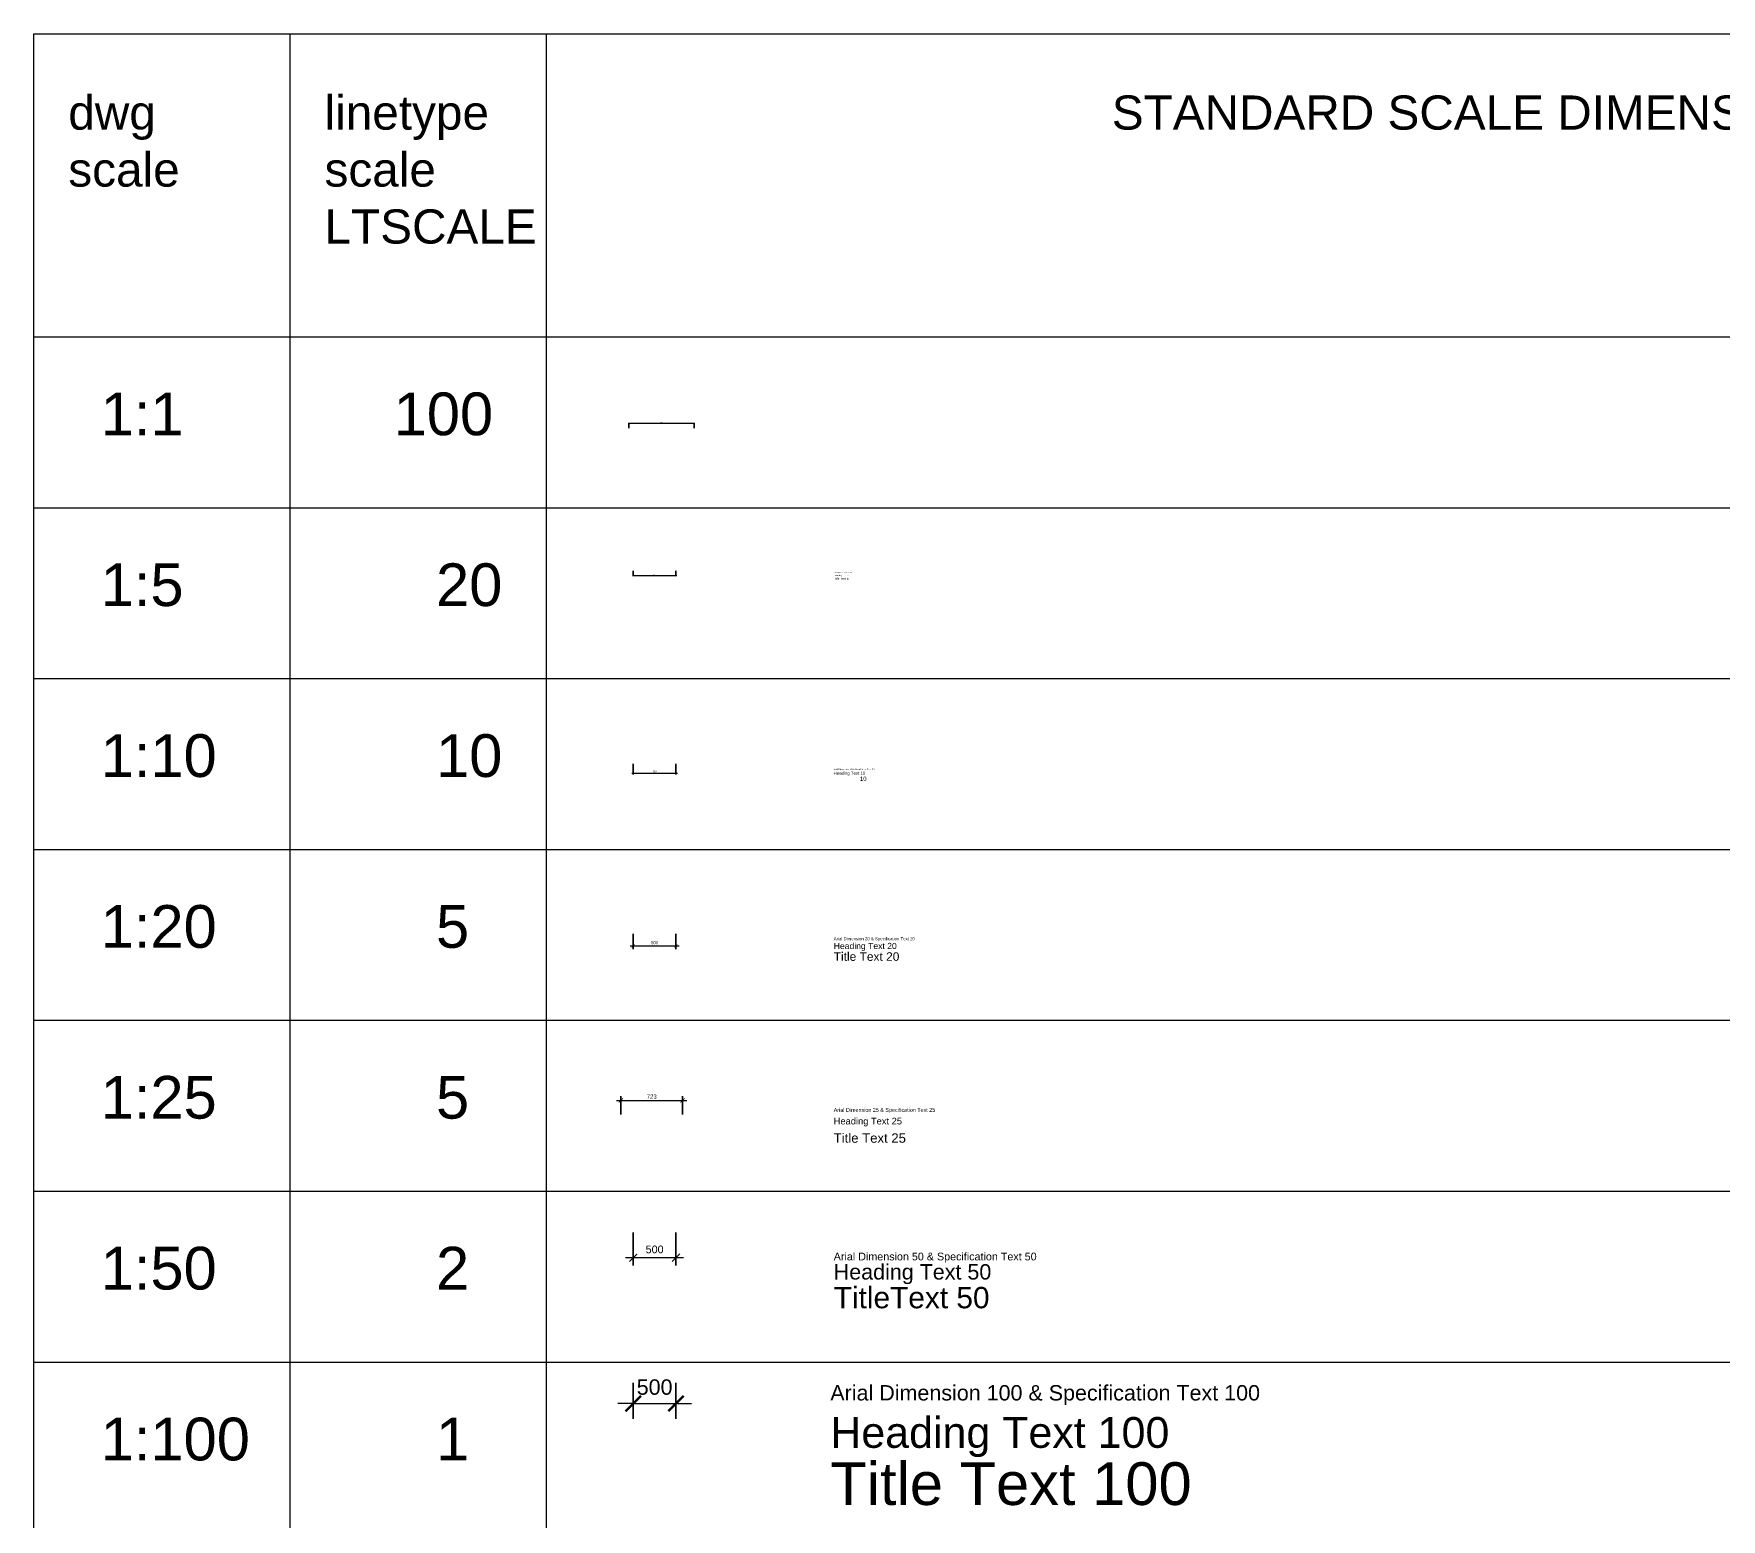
# Model space of a CAD drawing. Header units: millimetres. Extents: x -176873 to 104254, y -63587 to 101719.
# Drawn here: x -89159 to -69400, y 32558 to 49946 of the extents above; entities that cross this region are included whole.
import ezdxf

# ---------------------------------------------------------------- set-up
doc = ezdxf.new("R2010")
doc.units = ezdxf.units.MM
doc.layers.get('Defpoints').update_dxf_attribs({"lineweight": 5})
for name, color, linetype, lineweight in [('a-Dimension 1', 3, 'Continuous', 5), ('a-Dimension 10', 3, 'Continuous', 5), ('a-Dimension 100', 3, 'Continuous', 5), ('a-Dimension 20', 3, 'Continuous', 5), ('a-Dimension 25', 3, 'Continuous', 5), ('a-Dimension 5', 3, 'Continuous', 5), ('a-Dimension 50', 3, 'Continuous', 5), ('a-Hatch', 8, 'Continuous', 5), ('a-Text', 7, 'Continuous', 5)]:
    doc.layers.add(name, color=color, linetype=linetype, lineweight=lineweight)
doc.styles.add('ARIAL', font='Arial.ttf')
doc.styles.add('Arial 1', font='Arial.ttf', dxfattribs={"height": 2.5})
doc.styles.add('Arial 10', font='Arial.ttf', dxfattribs={"height": 18})
doc.styles.add('Arial 100', font='Arial.ttf', dxfattribs={"height": 180})
doc.styles.add('Arial 5', font='Arial.ttf', dxfattribs={"height": 9})
doc.styles.add('Arial 50', font='Arial.ttf', dxfattribs={"height": 90})
doc.styles.add('Arial2', font='Arial.ttf', dxfattribs={"height": 36})
doc.styles.add('ARIAL24', font='Arial.ttf', dxfattribs={"height": 50})
doc.styles.get("Standard").update_dxf_attribs({"font": 'txt.shx'})
doc.dimstyles.new('Arial Dimension 1', dxfattribs={"dimtxt": 2, "dimasz": 2.5, "dimexe": 2.5, "dimexo": 1, "dimgap": 5, "dimtad": 1, "dimdec": 0, "dimzin": 0, "dimdsep": 46, "dimtxsty": 'Arial 5', "dimblk": 'ARCHTICK', "dimcen": 0, "dimdle": 2.5, "dimclrd": 256, "dimclre": 256, "dimclrt": 7, "dimadec": 0, "dimazin": 0, "dimtfac": 1, "dimtdec": 0, "dimtix": 1, "dimtmove": 1, "dimatfit": 3, "dimldrblk": 'OPEN30', "dimfxl": 1, "dimtolj": 1, "dimtzin": 0, "dimlwd": -1, "dimarcsym": 0})
doc.dimstyles.new('Arial Dimension 10', dxfattribs={"dimtxt": 18, "dimasz": 18, "dimexe": 18, "dimexo": 0, "dimgap": 10, "dimtad": 1, "dimdec": 0, "dimzin": 0, "dimdsep": 46, "dimtxsty": 'Arial 10', "dimblk": 'ARCHTICK', "dimcen": 0, "dimdle": 18, "dimclrd": 256, "dimclre": 256, "dimclrt": 7, "dimadec": 0, "dimazin": 0, "dimtfac": 1, "dimtdec": 0, "dimtix": 1, "dimtmove": 1, "dimatfit": 3, "dimldrblk": 'OPEN30', "dimfxl": 1, "dimtolj": 1, "dimtzin": 0, "dimlwd": -1, "dimarcsym": 0})
doc.dimstyles.new('Arial Dimension 100', dxfattribs={"dimtxt": 180, "dimasz": 180, "dimexe": 180, "dimexo": 0, "dimgap": 100, "dimtad": 1, "dimdec": 0, "dimzin": 0, "dimdsep": 46, "dimtxsty": 'Arial 100', "dimblk": 'ARCHTICK', "dimcen": 0, "dimdle": 180, "dimclrd": 256, "dimclre": 256, "dimclrt": 7, "dimadec": 0, "dimazin": 0, "dimtfac": 1, "dimtdec": 0, "dimtix": 1, "dimtmove": 1, "dimatfit": 3, "dimldrblk": 'OPEN30', "dimfxl": 1, "dimtolj": 1, "dimtzin": 0, "dimlwd": -1, "dimarcsym": 0})
doc.dimstyles.new('Arial Dimension 20', dxfattribs={"dimtxt": 36, "dimasz": 36, "dimexe": 36, "dimexo": 0, "dimgap": 20, "dimtad": 1, "dimdec": 0, "dimzin": 0, "dimdsep": 46, "dimtxsty": 'Arial2', "dimblk": 'ARCHTICK', "dimcen": 0, "dimdle": 36, "dimclrd": 256, "dimclre": 256, "dimclrt": 7, "dimadec": 0, "dimazin": 0, "dimtfac": 1, "dimtdec": 0, "dimtix": 1, "dimtmove": 1, "dimatfit": 3, "dimldrblk": 'OPEN30', "dimfxl": 1, "dimtolj": 1, "dimtzin": 0, "dimlwd": -1, "dimarcsym": 0})
doc.dimstyles.new('Arial Dimension 25', dxfattribs={"dimtxt": 50, "dimasz": 50, "dimexe": 50, "dimexo": 8, "dimgap": 20, "dimtad": 1, "dimdec": 0, "dimzin": 0, "dimdsep": 46, "dimtxsty": 'ARIAL24', "dimblk": 'ARCHTICK', "dimcen": 0, "dimdle": 50, "dimclrd": 256, "dimclre": 256, "dimclrt": 7, "dimadec": 0, "dimazin": 0, "dimtfac": 1, "dimtdec": 0, "dimtix": 1, "dimtofl": 0, "dimtmove": 1, "dimatfit": 3, "dimldrblk": 'OPEN30', "dimfxl": 1, "dimtolj": 1, "dimtzin": 0, "dimlwd": -1, "dimarcsym": 0})
doc.dimstyles.new('Arial Dimension 5', dxfattribs={"dimtxt": 9, "dimasz": 9, "dimexe": 9, "dimexo": 0, "dimgap": 5, "dimtad": 1, "dimdec": 0, "dimzin": 0, "dimdsep": 46, "dimtxsty": 'Arial 5', "dimblk": 'ARCHTICK', "dimcen": 0, "dimdle": 9, "dimclrd": 256, "dimclre": 256, "dimclrt": 7, "dimadec": 0, "dimazin": 0, "dimtfac": 1, "dimtdec": 0, "dimtix": 1, "dimtmove": 1, "dimatfit": 3, "dimldrblk": 'OPEN30', "dimfxl": 1, "dimtolj": 1, "dimtzin": 0, "dimlwd": -1, "dimarcsym": 0})
doc.dimstyles.new('Arial Dimension 50', dxfattribs={"dimtxt": 90, "dimasz": 90, "dimexe": 90, "dimexo": 0, "dimgap": 50, "dimtad": 1, "dimdec": 0, "dimzin": 0, "dimdsep": 46, "dimtxsty": 'Arial 50', "dimblk": 'ARCHTICK', "dimcen": 0, "dimdle": 90, "dimclrd": 256, "dimclre": 256, "dimclrt": 7, "dimadec": 0, "dimazin": 0, "dimtfac": 1, "dimtdec": 0, "dimtix": 1, "dimtmove": 1, "dimatfit": 3, "dimldrblk": 'OPEN30', "dimfxl": 1, "dimtolj": 1, "dimtzin": 0, "dimlwd": -1, "dimarcsym": 0})

# ---------------------------------------------------------------- blocks, each defined once
blk = doc.blocks.new('_ArchTick')
at = {"layer": 'a-Dimension 10', "color": 0, "const_width": 0.15}
blk.add_lwpolyline([(-0.5, -0.5), (0.5, 0.5)], dxfattribs=at)
blk = doc.blocks.new('*D25')
at = {"layer": 'a-Dimension 5', "transparency": 16777216}
blk.add_line((-82148, 43606), (-81630, 43606), dxfattribs=at)
at = {"layer": 'a-Dimension 5', "lineweight": -2, "transparency": 16777216}
for p, q in [((-82139, 43661), (-82139, 43597)), ((-81639, 43661), (-81639, 43597))]:
    blk.add_line(p, q, dxfattribs=at)
at = {"layer": 'Defpoints', "color": 0, "transparency": 16777216}
for p in [(-82139, 43661), (-81639, 43661), (-81639, 43606)]:
    blk.add_point(p, dxfattribs=at)
at = {"layer": 'a-Dimension 5', "transparency": 16777216, "xscale": 9, "yscale": 9, "zscale": 9, "rotation": 180}
blk.add_blockref('_ArchTick', (-82139, 43606), dxfattribs=at)
at = {"layer": 'a-Dimension 5', "transparency": 16777216, "xscale": 9, "yscale": 9, "zscale": 9}
blk.add_blockref('_ArchTick', (-81639, 43606), dxfattribs=at)
at = {"layer": 'a-Dimension 5', "color": 7, "transparency": 16777216, "insert": (-81889, 43615), "char_height": 9, "attachment_point": 5, "style": 'Arial 5'}
blk.add_mtext('\\A1;500', dxfattribs=at)
blk = doc.blocks.new('_Open30')
at = {"layer": 'a-Hatch', "color": 0, "lineweight": -2}
for p, q in [((-1, 0.27), (0, 0)), ((0, 0), (-1, -0.27)), ((0, 0), (-1, 0))]:
    blk.add_line(p, q, dxfattribs=at)
blk = doc.blocks.new('*D26')
at = {"layer": 'a-Dimension 20', "lineweight": -2, "transparency": 16777216}
for p, q in [((-82139, 39410), (-82139, 39232)), ((-81639, 39410), (-81639, 39232))]:
    blk.add_line(p, q, dxfattribs=at)
at = {"layer": 'a-Dimension 20', "transparency": 16777216}
blk.add_line((-82175, 39268), (-81603, 39268), dxfattribs=at)
at = {"layer": 'Defpoints', "color": 0, "transparency": 16777216}
for p in [(-82139, 39410), (-81639, 39410), (-81639, 39268)]:
    blk.add_point(p, dxfattribs=at)
at = {"layer": 'a-Dimension 20', "transparency": 16777216, "xscale": 36, "yscale": 36, "zscale": 36, "rotation": 180}
blk.add_blockref('_ArchTick', (-82139, 39268), dxfattribs=at)
at = {"layer": 'a-Dimension 20', "transparency": 16777216, "xscale": 36, "yscale": 36, "zscale": 36}
blk.add_blockref('_ArchTick', (-81639, 39268), dxfattribs=at)
at = {"layer": 'a-Dimension 20', "color": 7, "transparency": 16777216, "insert": (-81889, 39307), "char_height": 36, "attachment_point": 5, "style": 'Arial2'}
blk.add_mtext('\\A1;500', dxfattribs=at)
blk = doc.blocks.new('*D27')
at = {"layer": 'a-Dimension 10', "lineweight": -2, "transparency": 16777216}
for p, q in [((-82139, 41401), (-82139, 41274)), ((-81639, 41401), (-81639, 41274))]:
    blk.add_line(p, q, dxfattribs=at)
at = {"layer": 'a-Dimension 10', "transparency": 16777216}
blk.add_line((-82157, 41292), (-81621, 41292), dxfattribs=at)
at = {"layer": 'Defpoints', "color": 0, "transparency": 16777216}
for p in [(-82139, 41401), (-81639, 41401), (-81639, 41292)]:
    blk.add_point(p, dxfattribs=at)
at = {"layer": 'a-Dimension 10', "transparency": 16777216, "xscale": 18, "yscale": 18, "zscale": 18, "rotation": 180}
blk.add_blockref('_ArchTick', (-82139, 41292), dxfattribs=at)
at = {"layer": 'a-Dimension 10', "transparency": 16777216, "xscale": 18, "yscale": 18, "zscale": 18}
blk.add_blockref('_ArchTick', (-81639, 41292), dxfattribs=at)
at = {"layer": 'a-Dimension 10', "color": 7, "transparency": 16777216, "insert": (-81889, 41311), "char_height": 18, "attachment_point": 5, "style": 'Arial 10'}
blk.add_mtext('\\A1;500', dxfattribs=at)
blk = doc.blocks.new('*D28')
at = {"layer": 'a-Dimension 50', "lineweight": -2, "transparency": 16777216}
for p, q in [((-82139, 35916), (-82139, 35530)), ((-81639, 35916), (-81639, 35530))]:
    blk.add_line(p, q, dxfattribs=at)
at = {"layer": 'a-Dimension 50', "transparency": 16777216}
blk.add_line((-82229, 35620), (-81549, 35620), dxfattribs=at)
at = {"layer": 'Defpoints', "color": 0, "transparency": 16777216}
for p in [(-82139, 35916), (-81639, 35916), (-81639, 35620)]:
    blk.add_point(p, dxfattribs=at)
at = {"layer": 'a-Dimension 50', "transparency": 16777216, "xscale": 90, "yscale": 90, "zscale": 90, "rotation": 180}
blk.add_blockref('_ArchTick', (-82139, 35620), dxfattribs=at)
at = {"layer": 'a-Dimension 50', "transparency": 16777216, "xscale": 90, "yscale": 90, "zscale": 90}
blk.add_blockref('_ArchTick', (-81639, 35620), dxfattribs=at)
at = {"layer": 'a-Dimension 50', "color": 7, "transparency": 16777216, "insert": (-81889, 35716), "char_height": 90, "attachment_point": 5, "style": 'Arial 50'}
blk.add_mtext('\\A1;500', dxfattribs=at)
blk = doc.blocks.new('*D19')
at = {"layer": 'a-Dimension 100', "lineweight": -2, "transparency": 16777216}
for p, q in [((-82139, 34153), (-82139, 33732)), ((-81639, 34153), (-81639, 33732))]:
    blk.add_line(p, q, dxfattribs=at)
at = {"layer": 'a-Dimension 100', "transparency": 16777216}
for p, q in [((-82139, 33912), (-82319, 33912)), ((-82139, 33912), (-81639, 33912)), ((-81639, 33912), (-81459, 33912))]:
    blk.add_line(p, q, dxfattribs=at)
at = {"layer": 'Defpoints', "color": 0, "transparency": 16777216}
for p in [(-82139, 34153), (-81639, 34153), (-81639, 33912)]:
    blk.add_point(p, dxfattribs=at)
at = {"layer": 'a-Dimension 100', "transparency": 16777216, "xscale": 180, "yscale": 180, "zscale": 180}
blk.add_blockref('_ArchTick', (-82139, 33912), dxfattribs=at)
at = {"layer": 'a-Dimension 100', "transparency": 16777216, "xscale": 180, "yscale": 180, "zscale": 180, "rotation": 180}
blk.add_blockref('_ArchTick', (-81639, 33912), dxfattribs=at)
at = {"layer": 'a-Dimension 100', "color": 7, "transparency": 16777216, "insert": (-81889, 34104), "char_height": 180, "attachment_point": 5, "style": 'Arial 100'}
blk.add_mtext('\\A1;500', dxfattribs=at)
blk = doc.blocks.new('*D22')
at = {"layer": 'a-Dimension 25', "transparency": 16777216}
blk.add_line((-82334, 37461), (-81511, 37461), dxfattribs=at)
at = {"layer": 'a-Dimension 25', "lineweight": -2, "transparency": 16777216}
for p, q in [((-82284, 37297), (-82284, 37511)), ((-81561, 37297), (-81561, 37511))]:
    blk.add_line(p, q, dxfattribs=at)
at = {"layer": 'Defpoints', "color": 0, "transparency": 16777216}
for p in [(-81561, 37461), (-82284, 37289), (-81561, 37289)]:
    blk.add_point(p, dxfattribs=at)
at = {"layer": 'a-Dimension 25', "transparency": 16777216, "xscale": 50, "yscale": 50, "zscale": 50, "rotation": 180}
blk.add_blockref('_ArchTick', (-82284, 37461), dxfattribs=at)
at = {"layer": 'a-Dimension 25', "transparency": 16777216, "xscale": 50, "yscale": 50, "zscale": 50}
blk.add_blockref('_ArchTick', (-81561, 37461), dxfattribs=at)
at = {"layer": 'a-Dimension 25', "color": 7, "transparency": 16777216, "insert": (-81923, 37506), "char_height": 50, "attachment_point": 5, "style": 'ARIAL24'}
blk.add_mtext('\\A1;723', dxfattribs=at)
blk = doc.blocks.new('*D23')
at = {"layer": 'a-Dimension 1', "transparency": 16777216}
blk.add_line((-82194, 45387), (-81424, 45387), dxfattribs=at)
at = {"layer": 'a-Dimension 1', "lineweight": -2, "transparency": 16777216}
for p, q in [((-82191, 45331), (-82191, 45389)), ((-81427, 45331), (-81427, 45389))]:
    blk.add_line(p, q, dxfattribs=at)
at = {"layer": 'Defpoints', "color": 0, "transparency": 16777216}
for p in [(-82191, 45330), (-81427, 45387), (-81427, 45330)]:
    blk.add_point(p, dxfattribs=at)
at = {"layer": 'a-Dimension 1', "transparency": 16777216, "xscale": 2.5, "yscale": 2.5, "zscale": 2.5, "rotation": 180}
blk.add_blockref('_ArchTick', (-82191, 45387), dxfattribs=at)
at = {"layer": 'a-Dimension 1', "transparency": 16777216, "xscale": 2.5, "yscale": 2.5, "zscale": 2.5}
blk.add_blockref('_ArchTick', (-81427, 45387), dxfattribs=at)
at = {"layer": 'a-Dimension 1', "color": 7, "transparency": 16777216, "insert": (-81809, 45393), "char_height": 2, "attachment_point": 5, "style": 'Arial 5'}
blk.add_mtext('\\A1;765', dxfattribs=at)
blk = doc.blocks.new('*D47')
at = {"layer": 'a-Dimension 5', "transparency": 16777216}
blk.add_line((-82148, 43606), (-81630, 43606), dxfattribs=at)
at = {"layer": 'a-Dimension 5', "lineweight": -2, "transparency": 16777216}
for p, q in [((-82139, 43661), (-82139, 43597)), ((-81639, 43661), (-81639, 43597))]:
    blk.add_line(p, q, dxfattribs=at)
at = {"layer": 'Defpoints', "color": 0, "transparency": 16777216}
for p in [(-82139, 43661), (-81639, 43661), (-81639, 43606)]:
    blk.add_point(p, dxfattribs=at)
at = {"layer": 'a-Dimension 5', "transparency": 16777216, "xscale": 9, "yscale": 9, "zscale": 9, "rotation": 180}
blk.add_blockref('_ArchTick', (-82139, 43606), dxfattribs=at)
at = {"layer": 'a-Dimension 5', "transparency": 16777216, "xscale": 9, "yscale": 9, "zscale": 9}
blk.add_blockref('_ArchTick', (-81639, 43606), dxfattribs=at)
at = {"layer": 'a-Dimension 5', "color": 7, "transparency": 16777216, "insert": (-81889, 43615), "char_height": 9, "attachment_point": 5, "style": 'Arial 5'}
blk.add_mtext('\\A1;500', dxfattribs=at)
blk = doc.blocks.new('*D48')
at = {"layer": 'a-Dimension 20', "lineweight": -2, "transparency": 16777216}
for p, q in [((-82139, 39410), (-82139, 39232)), ((-81639, 39410), (-81639, 39232))]:
    blk.add_line(p, q, dxfattribs=at)
at = {"layer": 'a-Dimension 20', "transparency": 16777216}
blk.add_line((-82175, 39268), (-81603, 39268), dxfattribs=at)
at = {"layer": 'Defpoints', "color": 0, "transparency": 16777216}
for p in [(-82139, 39410), (-81639, 39410), (-81639, 39268)]:
    blk.add_point(p, dxfattribs=at)
at = {"layer": 'a-Dimension 20', "transparency": 16777216, "xscale": 36, "yscale": 36, "zscale": 36, "rotation": 180}
blk.add_blockref('_ArchTick', (-82139, 39268), dxfattribs=at)
at = {"layer": 'a-Dimension 20', "transparency": 16777216, "xscale": 36, "yscale": 36, "zscale": 36}
blk.add_blockref('_ArchTick', (-81639, 39268), dxfattribs=at)
at = {"layer": 'a-Dimension 20', "color": 7, "transparency": 16777216, "insert": (-81889, 39307), "char_height": 36, "attachment_point": 5, "style": 'Arial2'}
blk.add_mtext('\\A1;500', dxfattribs=at)
blk = doc.blocks.new('*D49')
at = {"layer": 'a-Dimension 10', "lineweight": -2, "transparency": 16777216}
for p, q in [((-82139, 41401), (-82139, 41274)), ((-81639, 41401), (-81639, 41274))]:
    blk.add_line(p, q, dxfattribs=at)
at = {"layer": 'a-Dimension 10', "transparency": 16777216}
blk.add_line((-82157, 41292), (-81621, 41292), dxfattribs=at)
at = {"layer": 'Defpoints', "color": 0, "transparency": 16777216}
for p in [(-82139, 41401), (-81639, 41401), (-81639, 41292)]:
    blk.add_point(p, dxfattribs=at)
at = {"layer": 'a-Dimension 10', "transparency": 16777216, "xscale": 18, "yscale": 18, "zscale": 18, "rotation": 180}
blk.add_blockref('_ArchTick', (-82139, 41292), dxfattribs=at)
at = {"layer": 'a-Dimension 10', "transparency": 16777216, "xscale": 18, "yscale": 18, "zscale": 18}
blk.add_blockref('_ArchTick', (-81639, 41292), dxfattribs=at)
at = {"layer": 'a-Dimension 10', "color": 7, "transparency": 16777216, "insert": (-81889, 41311), "char_height": 18, "attachment_point": 5, "style": 'Arial 10'}
blk.add_mtext('\\A1;500', dxfattribs=at)
blk = doc.blocks.new('*D50')
at = {"layer": 'a-Dimension 50', "lineweight": -2, "transparency": 16777216}
for p, q in [((-82139, 35916), (-82139, 35530)), ((-81639, 35916), (-81639, 35530))]:
    blk.add_line(p, q, dxfattribs=at)
at = {"layer": 'a-Dimension 50', "transparency": 16777216}
blk.add_line((-82229, 35620), (-81549, 35620), dxfattribs=at)
at = {"layer": 'Defpoints', "color": 0, "transparency": 16777216}
for p in [(-82139, 35916), (-81639, 35916), (-81639, 35620)]:
    blk.add_point(p, dxfattribs=at)
at = {"layer": 'a-Dimension 50', "transparency": 16777216, "xscale": 90, "yscale": 90, "zscale": 90, "rotation": 180}
blk.add_blockref('_ArchTick', (-82139, 35620), dxfattribs=at)
at = {"layer": 'a-Dimension 50', "transparency": 16777216, "xscale": 90, "yscale": 90, "zscale": 90}
blk.add_blockref('_ArchTick', (-81639, 35620), dxfattribs=at)
at = {"layer": 'a-Dimension 50', "color": 7, "transparency": 16777216, "insert": (-81889, 35716), "char_height": 90, "attachment_point": 5, "style": 'Arial 50'}
blk.add_mtext('\\A1;500', dxfattribs=at)
blk = doc.blocks.new('*D42')
at = {"layer": 'a-Dimension 100', "lineweight": -2, "transparency": 16777216}
for p, q in [((-82139, 34153), (-82139, 33732)), ((-81639, 34153), (-81639, 33732))]:
    blk.add_line(p, q, dxfattribs=at)
at = {"layer": 'a-Dimension 100', "transparency": 16777216}
for p, q in [((-82139, 33912), (-82319, 33912)), ((-82139, 33912), (-81639, 33912)), ((-81639, 33912), (-81459, 33912))]:
    blk.add_line(p, q, dxfattribs=at)
at = {"layer": 'Defpoints', "color": 0, "transparency": 16777216}
for p in [(-82139, 34153), (-81639, 34153), (-81639, 33912)]:
    blk.add_point(p, dxfattribs=at)
at = {"layer": 'a-Dimension 100', "transparency": 16777216, "xscale": 180, "yscale": 180, "zscale": 180}
blk.add_blockref('_ArchTick', (-82139, 33912), dxfattribs=at)
at = {"layer": 'a-Dimension 100', "transparency": 16777216, "xscale": 180, "yscale": 180, "zscale": 180, "rotation": 180}
blk.add_blockref('_ArchTick', (-81639, 33912), dxfattribs=at)
at = {"layer": 'a-Dimension 100', "color": 7, "transparency": 16777216, "insert": (-81889, 34104), "char_height": 180, "attachment_point": 5, "style": 'Arial 100'}
blk.add_mtext('\\A1;500', dxfattribs=at)
blk = doc.blocks.new('*D45')
at = {"layer": 'a-Dimension 25', "transparency": 16777216}
blk.add_line((-82334, 37461), (-81511, 37461), dxfattribs=at)
at = {"layer": 'a-Dimension 25', "lineweight": -2, "transparency": 16777216}
for p, q in [((-82284, 37297), (-82284, 37511)), ((-81561, 37297), (-81561, 37511))]:
    blk.add_line(p, q, dxfattribs=at)
at = {"layer": 'Defpoints', "color": 0, "transparency": 16777216}
for p in [(-81561, 37461), (-82284, 37289), (-81561, 37289)]:
    blk.add_point(p, dxfattribs=at)
at = {"layer": 'a-Dimension 25', "transparency": 16777216, "xscale": 50, "yscale": 50, "zscale": 50, "rotation": 180}
blk.add_blockref('_ArchTick', (-82284, 37461), dxfattribs=at)
at = {"layer": 'a-Dimension 25', "transparency": 16777216, "xscale": 50, "yscale": 50, "zscale": 50}
blk.add_blockref('_ArchTick', (-81561, 37461), dxfattribs=at)
at = {"layer": 'a-Dimension 25', "color": 7, "transparency": 16777216, "insert": (-81923, 37506), "char_height": 50, "attachment_point": 5, "style": 'ARIAL24'}
blk.add_mtext('\\A1;723', dxfattribs=at)
blk = doc.blocks.new('*D46')
at = {"layer": 'a-Dimension 1', "transparency": 16777216}
blk.add_line((-82194, 45387), (-81424, 45387), dxfattribs=at)
at = {"layer": 'a-Dimension 1', "lineweight": -2, "transparency": 16777216}
for p, q in [((-82191, 45331), (-82191, 45389)), ((-81427, 45331), (-81427, 45389))]:
    blk.add_line(p, q, dxfattribs=at)
at = {"layer": 'Defpoints', "color": 0, "transparency": 16777216}
for p in [(-82191, 45330), (-81427, 45387), (-81427, 45330)]:
    blk.add_point(p, dxfattribs=at)
at = {"layer": 'a-Dimension 1', "transparency": 16777216, "xscale": 2.5, "yscale": 2.5, "zscale": 2.5, "rotation": 180}
blk.add_blockref('_ArchTick', (-82191, 45387), dxfattribs=at)
at = {"layer": 'a-Dimension 1', "transparency": 16777216, "xscale": 2.5, "yscale": 2.5, "zscale": 2.5}
blk.add_blockref('_ArchTick', (-81427, 45387), dxfattribs=at)
at = {"layer": 'a-Dimension 1', "color": 7, "transparency": 16777216, "insert": (-81809, 45396), "char_height": 9, "attachment_point": 5, "style": 'Arial 5'}
blk.add_mtext('\\A1;765', dxfattribs=at)

msp = doc.modelspace()

# ---------------------------------------------------------------- linework, layer by layer
at = {"layer": 'a-Dimension 100'}
for p, q in [((-86158.6, 49946.2), (-86158.6, 16398.1)), ((-86158.6, 49946.2), (-86158.6, 16398.1)), ((-83158.6, 49946.2), (-83158.6, 16398.1)), ((-83158.6, 49946.2), (-83158.6, 16398.1)), ((-89158.6, 46398.1), (-54252.1, 46398.1)), ((-89158.6, 46398.1), (-54252.1, 46398.1)), ((-89158.6, 44398.1), (-54252.1, 44398.1)), ((-89158.6, 44398.1), (-54252.1, 44398.1)), ((-89158.6, 42398.1), (-54252.1, 42398.1)), ((-89158.6, 42398.1), (-54252.1, 42398.1)), ((-89158.6, 40398.1), (-54252.1, 40398.1)), ((-89158.6, 40398.1), (-54252.1, 40398.1)), ((-89158.6, 38398.1), (-54252.1, 38398.1)), ((-89158.6, 38398.1), (-54252.1, 38398.1)), ((-89158.6, 36398.1), (-54252.1, 36398.1)), ((-89158.6, 36398.1), (-54252.1, 36398.1)), ((-89158.6, 34398.1), (-54252.1, 34398.1)), ((-89158.6, 34398.1), (-54252.1, 34398.1))]:
    msp.add_line(p, q, dxfattribs=at)
msp.add_lwpolyline([(-89158.6, 49946.2), (-54252.1, 49946.2), (-54252.1, 16398.1), (-89158.6, 16398.1)], close=True, dxfattribs=at)
msp.add_lwpolyline([(-89158.6, 49946.2), (-54252.1, 49946.2), (-54252.1, 16398.1), (-89158.6, 16398.1)], close=True, dxfattribs=at)

# ---------------------------------------------------------------- texts
at = {"layer": 'a-Dimension 1', "insert": (-79791.8, 45351.7), "char_height": 2.5, "width": 67.622, "attachment_point": 1, "style": 'Arial 1'}
msp.add_mtext('Arial Dimension 5 & Specification Text 1', dxfattribs=at)
msp.add_mtext('Arial Dimension 5 & Specification Text 1', dxfattribs=at)
at = {"layer": 'a-Dimension 1', "width": 679.973, "attachment_point": 1}
for s, insert, char_height in [('{\\fArial|b0|i0|c0|p34;Title Text 5}', (-79791.8, 45290.2), 3.5), ('{\\fArial|b0|i0|c0|p34;Title Text 5}', (-79791.8, 45290.2), 3.5), ('{\\fArial|b0|i0|c0|p34;Heading Text 5}', (-79791.8, 45325), 3), ('{\\fArial|b0|i0|c0|p34;Heading Text 5}', (-79791.8, 45325), 3)]:
    msp.add_mtext(s, dxfattribs=dict(at, insert=insert, char_height=char_height))
at = {"layer": 'a-Dimension 10', "width": 679.973, "attachment_point": 1}
for s, insert, char_height in [('{\\fArial|b0|i0|c0|p34;Arial Dimension 10 & Specification Text 10}', (-79791.8, 41345.8), 18), ('{\\fArial|b0|i0|c0|p34;Arial Dimension 10 & Specification Text 10}', (-79791.8, 41345.8), 18), ('{\\fArial|b0|i0|c0|p34;Heading Text 10}', (-79791.8, 41309), 36), ('{\\fArial|b0|i0|c0|p34;Heading Text 10}', (-79791.8, 41309), 36), ('{\\fArial|b0|i0|c0|p34;Title Text 10}', (-79791.8, 41251.1), 50), ('{\\fArial|b0|i0|c0|p34;Title Text 10}', (-79791.8, 41251.1), 50)]:
    msp.add_mtext(s, dxfattribs=dict(at, insert=insert, char_height=char_height))
at = {"layer": 'a-Dimension 100', "attachment_point": 1}
for s, insert, char_height, width in [('\\pt2340;{\\fArial|b0|i0|c0|p34;Arial Dimension 100 & Specification Text 100}', (-79831.8, 34128), 180, 5444.8), ('\\pt2340;{\\fArial|b0|i0|c0|p34;Arial Dimension 100 & Specification Text 100}', (-79831.8, 34128), 180, 5444.8), ('\\pt4680;{\\fArial|b0|i0|c0|p34;Heading Text 100}', (-79831.8, 33753.8), 360, 10350.933), ('\\pt4680;{\\fArial|b0|i0|c0|p34;Heading Text 100}', (-79831.8, 33753.8), 360, 10350.933), ('\\pt6500;{\\fArial|b0|i0|c0|p34;Title Text 100}', (-79831.8, 33224.9), 500, 10350.933), ('\\pt6500;{\\fArial|b0|i0|c0|p34;Title Text 100}', (-79831.8, 33224.9), 500, 10350.933)]:
    msp.add_mtext(s, dxfattribs=dict(at, insert=insert, char_height=char_height, width=width))
at = {"layer": 'a-Dimension 20', "width": 1153.244, "attachment_point": 1}
for s, insert, char_height in [('{\\fArial|b0|i0|c0|p34;Arial Dimension 20 & Specification Text 20}', (-79791.8, 39371.4), 36), ('{\\fArial|b0|i0|c0|p34;Arial Dimension 20 & Specification Text 20}', (-79791.8, 39371.4), 36), ('{\\fArial|b0|i0|c0|p34;Title Text 20}', (-79791.8, 39194.5), 100), ('{\\fArial|b0|i0|c0|p34;Title Text 20}', (-79791.8, 39194.5), 100), ('{\\fArial|b0|i0|c0|p34;Heading Text 20}', (-79791.8, 39304.5), 72), ('{\\fArial|b0|i0|c0|p34;Heading Text 20}', (-79791.8, 39304.5), 72)]:
    msp.add_mtext(s, dxfattribs=dict(at, insert=insert, char_height=char_height))
at = {"layer": 'a-Dimension 25', "attachment_point": 1}
for s, insert, char_height, width in [('{\\fArial|b0|i0|c0|p34;Arial Dimension 25 & Specification Text 25}', (-79791.8, 37371.4), 45, 1375.501), ('{\\fArial|b0|i0|c0|p34;Arial Dimension 25 & Specification Text 25}', (-79791.8, 37371.4), 45, 1375.501), ('{\\fArial|b0|i0|c0|p34;Heading Text 25}', (-79791.8, 37257.3), 78, 1153.244), ('{\\fArial|b0|i0|c0|p34;Heading Text 25}', (-79791.8, 37257.3), 78, 1153.244), ('{\\fArial|b0|i0|c0|p34;Title Text 25}', (-79791.8, 37075.1), 110, 1153.244), ('{\\fArial|b0|i0|c0|p34;Title Text 25}', (-79791.8, 37075.1), 110, 1153.244)]:
    msp.add_mtext(s, dxfattribs=dict(at, insert=insert, char_height=char_height, width=width))
at = {"layer": 'a-Dimension 5', "width": 679.973, "attachment_point": 1}
for s, insert, char_height in [('{\\fArial|b0|i0|c0|p34;Arial Dimension 5 & Specification Text 5}', (-79791.8, 43642.6), 9), ('{\\fArial|b0|i0|c0|p34;Arial Dimension 5 & Specification Text 5}', (-79791.8, 43642.6), 9), ('{\\fArial|b0|i0|c0|p34;Title Text 5}', (-79791.8, 43581.1), 25), ('{\\fArial|b0|i0|c0|p34;Title Text 5}', (-79791.8, 43581.1), 25), ('{\\fArial|b0|i0|c0|p34;Heading Text 5}', (-79791.8, 43615.8), 18), ('{\\fArial|b0|i0|c0|p34;Heading Text 5}', (-79791.8, 43615.8), 18)]:
    msp.add_mtext(s, dxfattribs=dict(at, insert=insert, char_height=char_height))
at = {"layer": 'a-Dimension 50', "attachment_point": 1}
for s, insert, char_height, width in [('{\\fArial|b0|i0|c0|p34;Arial Dimension 50 & Specification Text 50}', (-79791.8, 35678.3), 90, 2958), ('{\\fArial|b0|i0|c0|p34;Arial Dimension 50 & Specification Text 50}', (-79791.8, 35678.3), 90, 2958), ('{\\fArial|b0|i0|c0|p34;Heading Text 50}', (-79791.8, 35543.9), 180, 4634.311), ('{\\fArial|b0|i0|c0|p34;Heading Text 50}', (-79791.8, 35543.9), 180, 4634.311), ('{\\fArial|b0|i0|c0|p34;TitleText 50}', (-79791.8, 35277.3), 250, 4634.311), ('{\\fArial|b0|i0|c0|p34;TitleText 50}', (-79791.8, 35277.3), 250, 4634.311)]:
    msp.add_mtext(s, dxfattribs=dict(at, insert=insert, char_height=char_height, width=width))
at = {"layer": 'a-Text', "char_height": 400, "width": 16763.889, "attachment_point": 1, "style": 'ARIAL'}
for s, insert in [('dwg \\Pscale', (-88753.9, 49223.8)), ('dwg \\Pscale', (-88753.9, 49223.8)), ('linetype \\Pscale\\PLTSCALE', (-85753.9, 49223.8)), ('linetype \\Pscale\\PLTSCALE', (-85753.9, 49223.8)), ('STANDARD SCALE DIMENSIONS & TEXT SIZES', (-76536.2, 49223.8)), ('STANDARD SCALE DIMENSIONS & TEXT SIZES', (-76536.2, 49223.8))]:
    msp.add_mtext(s, dxfattribs=dict(at, insert=insert))
at = {"layer": 'a-Text', "char_height": 500, "width": 16763.889, "attachment_point": 1}
for s, insert in [('{\\fArial|b0|i0|c0|p34;1:1}', (-88375.3, 45746.9)), ('{\\fArial|b0|i0|c0|p34;1:1}', (-88375.3, 45746.9)), ('{\\fArial|b0|i0|c0|p34;100}', (-84944.9, 45746.9)), ('{\\fArial|b0|i0|c0|p34;100}', (-84944.9, 45746.9)), ('{\\fArial|b0|i0|c0|p34;1:5}', (-88375.3, 43746.9)), ('{\\fArial|b0|i0|c0|p34;1:5}', (-88375.3, 43746.9)), ('{\\fArial|b0|i0|c0|p34;20}', (-84448.5, 43746.9)), ('{\\fArial|b0|i0|c0|p34;20}', (-84448.5, 43746.9)), ('{\\fArial|b0|i0|c0|p34;1:10}', (-88375.3, 41746.9)), ('{\\fArial|b0|i0|c0|p34;1:10}', (-88375.3, 41746.9)), ('{\\fArial|b0|i0|c0|p34;10}', (-84448.5, 41746.9)), ('{\\fArial|b0|i0|c0|p34;10}', (-84448.5, 41746.9)), ('{\\fArial|b0|i0|c0|p34;1:20}', (-88375.3, 39746.9)), ('{\\fArial|b0|i0|c0|p34;1:20}', (-88375.3, 39746.9)), ('{\\fArial|b0|i0|c0|p34;5}', (-84448.5, 39746.9)), ('{\\fArial|b0|i0|c0|p34;5}', (-84448.5, 39746.9)), ('{\\fArial|b0|i0|c0|p34;1:25}', (-88375.3, 37746.9)), ('{\\fArial|b0|i0|c0|p34;1:25}', (-88375.3, 37746.9)), ('{\\fArial|b0|i0|c0|p34;5}', (-84448.5, 37746.9)), ('{\\fArial|b0|i0|c0|p34;5}', (-84448.5, 37746.9)), ('{\\fArial|b0|i0|c0|p34;1:50}', (-88375.3, 35746.9)), ('{\\fArial|b0|i0|c0|p34;1:50}', (-88375.3, 35746.9)), ('{\\fArial|b0|i0|c0|p34;2}', (-84448.5, 35746.9)), ('{\\fArial|b0|i0|c0|p34;2}', (-84448.5, 35746.9)), ('{\\fArial|b0|i0|c0|p34;1:100}', (-88375.3, 33746.9)), ('{\\fArial|b0|i0|c0|p34;1:100}', (-88375.3, 33746.9)), ('{\\fArial|b0|i0|c0|p34;1}', (-84448.5, 33746.9)), ('{\\fArial|b0|i0|c0|p34;1}', (-84448.5, 33746.9))]:
    msp.add_mtext(s, dxfattribs=dict(at, insert=insert))

# ---------------------------------------------------------------- dimensions: what is measured, and where the dimension line sits
at = {"layer": 'a-Dimension 1'}
for picture, middle in [('*D46', (-81809.1, 45396.2)), ('*D23', (-81809.1, 45392.6))]:
    dim = msp.add_linear_dim(base=(-81426.7, 45386.6), p1=(-82191.4, 45330.1), p2=(-81426.7, 45330.1), dimstyle='Arial Dimension 1', dxfattribs=at)
    dim.commit()
    dim.dimension.update_dxf_attribs({"geometry": picture, "text_midpoint": middle})
at = {"layer": 'a-Dimension 10'}
for picture in ['*D27', '*D49']:
    dim = msp.add_linear_dim(base=(-81638.8, 41291.9), p1=(-82138.8, 41400.6), p2=(-81638.8, 41400.6), dimstyle='Arial Dimension 10', dxfattribs=at)
    dim.commit()
    dim.dimension.update_dxf_attribs({"geometry": picture, "text_midpoint": (-81888.8, 41311.1)})
at = {"layer": 'a-Dimension 100'}
for picture in ['*D19', '*D42']:
    dim = msp.add_linear_dim(base=(-81638.8, 33912.2), p1=(-82138.8, 34153), p2=(-81638.8, 34153), dimstyle='Arial Dimension 100', dxfattribs=at)
    dim.commit()
    dim.dimension.update_dxf_attribs({"geometry": picture, "text_midpoint": (-81888.8, 34104.1)})
at = {"layer": 'a-Dimension 20'}
for picture in ['*D26', '*D48']:
    dim = msp.add_linear_dim(base=(-81638.8, 39268.5), p1=(-82138.8, 39410.1), p2=(-81638.8, 39410.1), dimstyle='Arial Dimension 20', dxfattribs=at)
    dim.commit()
    dim.dimension.update_dxf_attribs({"geometry": picture, "text_midpoint": (-81888.8, 39306.9)})
at = {"layer": 'a-Dimension 25'}
for picture in ['*D22', '*D45']:
    dim = msp.add_linear_dim(base=(-81561.302, 37460.8654), p1=(-82283.8193, 37288.9264), p2=(-81561.302, 37288.9264), dimstyle='Arial Dimension 25', dxfattribs=at)
    dim.commit()
    dim.dimension.update_dxf_attribs({"geometry": picture, "text_midpoint": (-81922.5607, 37506.4111)})
at = {"layer": 'a-Dimension 5'}
for picture in ['*D25', '*D47']:
    dim = msp.add_linear_dim(base=(-81638.8, 43605.7), p1=(-82138.8, 43660.8), p2=(-81638.8, 43660.8), dimstyle='Arial Dimension 5', dxfattribs=at)
    dim.commit()
    dim.dimension.update_dxf_attribs({"geometry": picture, "text_midpoint": (-81888.8, 43615.3)})
at = {"layer": 'a-Dimension 50'}
for picture in ['*D28', '*D50']:
    dim = msp.add_linear_dim(base=(-81638.8, 35619.6), p1=(-82138.8, 35916), p2=(-81638.8, 35916), dimstyle='Arial Dimension 50', dxfattribs=at)
    dim.commit()
    dim.dimension.update_dxf_attribs({"geometry": picture, "text_midpoint": (-81888.8, 35715.5)})

doc.saveas('drawing.dxf')
